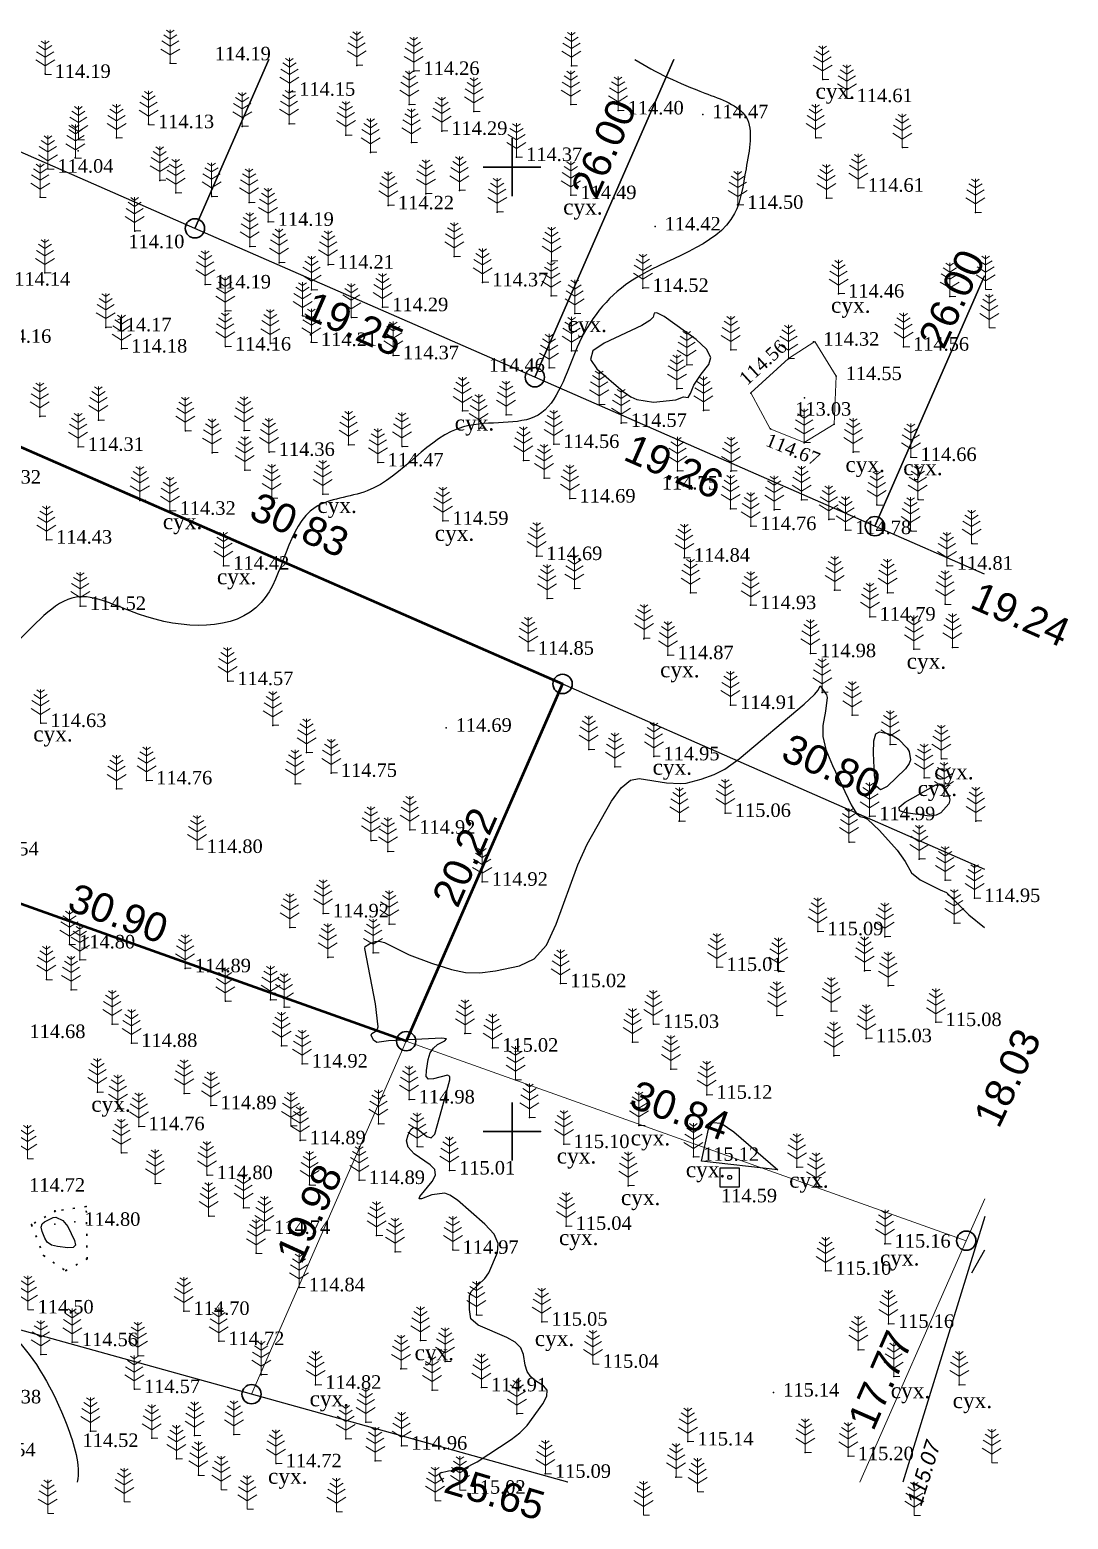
# Model space of a CAD drawing. Header units: millimetres. Extents: x 5405589 to 5405678.9, y 5524879.9 to 5524957.2.
# Drawn here: x 5405625 to 5405678.9, y 5524879.9 to 5524957.1 of the extents above; entities that cross this region are included whole.
import ezdxf
from ezdxf.enums import TextEntityAlignment as Align

# ---------------------------------------------------------------- set-up
doc = ezdxf.new("R2010")
doc.units = ezdxf.units.MM
doc.linetypes.add('0', pattern=[0])
doc.linetypes.add('HIDDEN', pattern=[0.5, 0, -0.5])
for name, color, linetype, lineweight in [('11900000', 1, 'Continuous', 30), ('Контур', 7, 'HIDDEN', 30), ('рельеф', 7, 'Continuous', 0), ('ТОЧКИ', 7, 'Continuous', 30)]:
    doc.layers.add(name, color=color, linetype=linetype, lineweight=lineweight)
for name, color, linetype in [('12000000', 7, 'Continuous'), ('SC007', 7, 'Continuous'), ('горизонтали', 42, 'Continuous'), ('Горизонтали--MIN', 32, 'Continuous'), ('Ділянки_Межі', 10, 'Continuous'), ('надписи', 7, 'Continuous'), ('Ограда каменная', 7, 'g5_472'), ('отметки', 7, 'Continuous'), ('промеры', 185, 'Continuous'), ('Растительность', 7, 'Continuous')]:
    doc.layers.add(name, color=color, linetype=linetype)
doc.styles.get("Standard").update_dxf_attribs({"font": 'arial.ttf'})
doc.styles.add('times', font='times.ttf')
doc.styles.add('WMF-Arial Cyr2', font='ariali.ttf')
doc.linetypes.add('g5_472', pattern='A,0,-4,[25,GUGK_2005.shx,S=0.4,R=0,X=0,Y=-0.2],0', length=4)
doc.linetypes.add('канава 0', pattern='A,0.9,0,["|",Standard,S=0.25,R=0,X=0,Y=0],0.1', length=1)

# ---------------------------------------------------------------- blocks, each defined once
blk = doc.blocks.new('A$C51FE15A3')
at = {"layer": 'Растительность', "color": 94, "lineweight": 0}
for points in [[(-0.201, 1.726), (0, 1.584), (0.201, 1.726)], [(0, 1.75), (0, 0), (0.319, 0)], [(-0.447, 1.172), (0, 0.895), (0.447, 1.172)], [(-0.343, 1.489), (0, 1.267), (0.343, 1.489)], [(-0.493, 0.753), (0, 0.444), (0.493, 0.753)]]:
    blk.add_lwpolyline(points, dxfattribs=at)
blk = doc.blocks.new('SYMBOL902')
at = {"layer": 'SC007'}
blk.add_lwpolyline([(-1.25, -1.25), (-1.25, 1.25), (1.25, 1.25), (1.25, -1.25)], close=True, dxfattribs=at)
blk.add_circle((0, 0), 0.25, dxfattribs=at)

msp = doc.modelspace()

# ---------------------------------------------------------------- linework, layer by layer
at = {"layer": '11900000', "color": 0, "linetype": '0', "lineweight": 15, "ltscale": 0.7}
for points in [[(5405650, 5524898.496), (5405650, 5524901.504)], [(5405650, 5524898.496), (5405650, 5524901.504)], [(5405650, 5524898.496), (5405650, 5524901.504)], [(5405650, 5524898.496), (5405650, 5524901.504)], [(5405650, 5524898.496), (5405650, 5524901.504)], [(5405650, 5524898.496), (5405650, 5524901.504)], [(5405650, 5524898.496), (5405650, 5524901.504)], [(5405650, 5524898.496), (5405650, 5524901.504)], [(5405650, 5524898.496), (5405650, 5524901.504)], [(5405650, 5524898.496), (5405650, 5524901.504)], [(5405650, 5524898.496), (5405650, 5524901.504)], [(5405650, 5524898.496), (5405650, 5524901.504)], [(5405650, 5524898.496), (5405650, 5524901.504)], [(5405650, 5524898.496), (5405650, 5524901.504)], [(5405650, 5524898.496), (5405650, 5524901.504)], [(5405650, 5524898.496), (5405650, 5524901.504)], [(5405650, 5524898.496), (5405650, 5524901.504)], [(5405650, 5524898.496), (5405650, 5524901.504)], [(5405650, 5524898.496), (5405650, 5524901.504)], [(5405650, 5524898.496), (5405650, 5524901.504)], [(5405650, 5524898.496), (5405650, 5524901.504)], [(5405650, 5524898.496), (5405650, 5524901.504)], [(5405650, 5524898.496), (5405650, 5524901.504)], [(5405650, 5524898.496), (5405650, 5524901.504)], [(5405650, 5524898.496), (5405650, 5524901.504)], [(5405650, 5524898.496), (5405650, 5524901.504)], [(5405650, 5524898.496), (5405650, 5524901.504)], [(5405650, 5524898.496), (5405650, 5524901.504)], [(5405650, 5524898.496), (5405650, 5524901.504)], [(5405650, 5524898.496), (5405650, 5524901.504)], [(5405650, 5524898.496), (5405650, 5524901.504)], [(5405650, 5524898.496), (5405650, 5524901.504)], [(5405650, 5524898.496), (5405650, 5524901.504)], [(5405650, 5524898.496), (5405650, 5524901.504)], [(5405650, 5524898.496), (5405650, 5524901.504)], [(5405650, 5524898.496), (5405650, 5524901.504)], [(5405650, 5524898.496), (5405650, 5524901.504)], [(5405650, 5524898.496), (5405650, 5524901.504)], [(5405650, 5524898.496), (5405650, 5524901.504)], [(5405650, 5524898.496), (5405650, 5524901.504)], [(5405650, 5524898.496), (5405650, 5524901.504)], [(5405650, 5524898.496), (5405650, 5524901.504)], [(5405650, 5524898.496), (5405650, 5524901.504)], [(5405650, 5524898.496), (5405650, 5524901.504)], [(5405648.496, 5524900), (5405651.504, 5524900)], [(5405648.496, 5524900), (5405651.504, 5524900)], [(5405648.496, 5524900), (5405651.504, 5524900)], [(5405648.496, 5524900), (5405651.504, 5524900)], [(5405648.496, 5524900), (5405651.504, 5524900)], [(5405648.496, 5524900), (5405651.504, 5524900)], [(5405648.496, 5524900), (5405651.504, 5524900)], [(5405648.496, 5524900), (5405651.504, 5524900)], [(5405648.496, 5524900), (5405651.504, 5524900)], [(5405648.496, 5524900), (5405651.504, 5524900)], [(5405648.496, 5524900), (5405651.504, 5524900)], [(5405648.496, 5524900), (5405651.504, 5524900)], [(5405648.496, 5524900), (5405651.504, 5524900)], [(5405648.496, 5524900), (5405651.504, 5524900)], [(5405648.496, 5524900), (5405651.504, 5524900)], [(5405648.496, 5524900), (5405651.504, 5524900)], [(5405648.496, 5524900), (5405651.504, 5524900)], [(5405648.496, 5524900), (5405651.504, 5524900)], [(5405648.496, 5524900), (5405651.504, 5524900)], [(5405648.496, 5524900), (5405651.504, 5524900)], [(5405648.496, 5524900), (5405651.504, 5524900)], [(5405648.496, 5524900), (5405651.504, 5524900)], [(5405648.496, 5524900), (5405651.504, 5524900)]]:
    msp.add_lwpolyline(points, dxfattribs=at)
at = {"layer": '11900000', "linetype": '0', "lineweight": 15, "ltscale": 0.7}
for points in [[(5405650, 5524898.496), (5405650, 5524901.504)], [(5405650, 5524898.496), (5405650, 5524901.504)], [(5405650, 5524898.496), (5405650, 5524901.504)], [(5405650, 5524898.496), (5405650, 5524901.504)], [(5405650, 5524898.496), (5405650, 5524901.504)], [(5405650, 5524898.496), (5405650, 5524901.504)], [(5405650, 5524898.496), (5405650, 5524901.504)], [(5405650, 5524898.496), (5405650, 5524901.504)], [(5405648.496, 5524900), (5405651.504, 5524900)], [(5405648.496, 5524900), (5405651.504, 5524900)]]:
    msp.add_lwpolyline(points, dxfattribs=at)
at = {"layer": '11900000', "color": 7}
for points in [[(5405650, 5524948.5, 0), (5405650, 5524951.5, 0)], [(5405650, 5524948.5, 0), (5405650, 5524951.5, 0)], [(5405648.5, 5524950, 0), (5405651.5, 5524950, 0)], [(5405648.5, 5524950, 0), (5405651.5, 5524950, 0)], [(5405650, 5524898.5, 0), (5405650, 5524901.5, 0)], [(5405650, 5524898.5, 0), (5405650, 5524901.5, 0)], [(5405648.5, 5524900, 0), (5405651.5, 5524900, 0)], [(5405648.5, 5524900, 0), (5405651.5, 5524900, 0)]]:
    msp.add_polyline3d(points, dxfattribs=at)
at = {"layer": 'горизонтали', "color": 32}
for points in [[(5405658.497, 5524937.932, 114.5), (5405658.887, 5524938.082, 114.5), (5405659.137, 5524938.052, 114.5), (5405659.257, 5524938.262, 114.5), (5405659.437, 5524938.702, 114.5), (5405659.817, 5524939.262, 114.5), (5405660.217, 5524939.762, 114.5), (5405660.317, 5524940.132, 114.5), (5405660.087, 5524940.562, 114.5), (5405659.547, 5524941.062, 114.5), (5405657.887, 5524942.262, 114.5), (5405657.517, 5524942.452, 114.5), (5405657.367, 5524942.422, 114.5), (5405657.327, 5524942.222, 114.5), (5405657.157, 5524942.042, 114.5), (5405656.727, 5524941.782, 114.5), (5405654.787, 5524940.872, 114.5), (5405654.197, 5524940.472, 114.5), (5405654.067, 5524940.032, 114.5), (5405654.397, 5524939.542, 114.5), (5405655.757, 5524938.362, 114.5), (5405656.167, 5524938.082, 114.5), (5405656.477, 5524937.952, 114.5), (5405657.347, 5524937.812, 114.5), (5405658.497, 5524937.932, 114.5)], [(5405670.667, 5524919.272, 115), (5405670.607, 5524919.072, 115), (5405670.407, 5524918.802, 115), (5405669.457, 5524917.892, 115), (5405669.107, 5524917.712, 115), (5405668.887, 5524917.902, 115), (5405668.797, 5524918.472, 115), (5405668.757, 5524919.622, 115), (5405668.777, 5524920.252, 115), (5405668.877, 5524920.612, 115), (5405669.067, 5524920.712, 115), (5405669.637, 5524920.602, 115), (5405670.047, 5524920.332, 115), (5405670.497, 5524919.872, 115), (5405670.607, 5524919.702, 115), (5405670.667, 5524919.272, 115)], [(5405671.987, 5524917.972, 115), (5405672.177, 5524918.022, 115), (5405672.297, 5524918.002, 115), (5405672.407, 5524917.912, 115), (5405672.657, 5524917.402, 115), (5405672.707, 5524917.192, 115), (5405672.667, 5524916.992, 115), (5405672.247, 5524916.522, 115), (5405672.007, 5524916.392, 115), (5405671.657, 5524916.342, 115), (5405670.437, 5524916.512, 115), (5405670.097, 5524916.632, 115), (5405670.077, 5524916.822, 115), (5405670.387, 5524917.072, 115), (5405671.987, 5524917.972, 115)], [(5405659.837, 5524898.452, 115), (5405660.187, 5524900.122, 115), (5405660.417, 5524900.472, 115), (5405660.857, 5524900.422, 115), (5405661.507, 5524899.972, 115), (5405663.787, 5524898.002, 115), (5405659.837, 5524898.452, 115)], [(5405625.617, 5524894.812, 114.5), (5405625.577, 5524895.032, 114.5), (5405625.617, 5524895.202, 114.5), (5405625.747, 5524895.322, 114.5), (5405626.187, 5524895.542, 114.5), (5405626.337, 5524895.552, 114.5), (5405626.687, 5524895.382, 114.5), (5405626.957, 5524895.072, 114.5), (5405627.297, 5524894.352, 114.5), (5405627.347, 5524894.112, 114.5), (5405627.237, 5524893.982, 114.5), (5405626.957, 5524893.972, 114.5), (5405626.427, 5524894.032, 114.5), (5405626.107, 5524894.112, 114.5), (5405625.887, 5524894.252, 114.5), (5405625.757, 5524894.462, 114.5), (5405625.617, 5524894.812, 114.5)]]:
    msp.add_polyline3d(points, close=True, dxfattribs=at)
msp.add_polyline3d([(5405646.439, 5524881.824, 115), (5405646.257, 5524882.152, 115), (5405646.277, 5524882.292, 115), (5405646.707, 5524882.402, 115), (5405647.477, 5524882.502, 115), (5405648.187, 5524882.862, 115), (5405649.947, 5524884.022, 115), (5405650.397, 5524884.372, 115), (5405650.787, 5524884.762, 115), (5405651.597, 5524885.872, 115), (5405651.807, 5524886.282, 115), (5405651.827, 5524886.592, 115), (5405651.637, 5524886.812, 115), (5405651.217, 5524887.072, 115), (5405650.967, 5524887.282, 115), (5405650.787, 5524887.552, 115), (5405650.687, 5524887.882, 115), (5405650.597, 5524888.442, 115), (5405650.457, 5524888.782, 115), (5405650.167, 5524889.072, 115), (5405649.727, 5524889.312, 115), (5405648.237, 5524889.952, 115), (5405647.867, 5524890.292, 115), (5405647.787, 5524890.762, 115), (5405647.787, 5524891.472, 115), (5405647.887, 5524891.702, 115), (5405648.597, 5524892.372, 115), (5405648.797, 5524892.672, 115), (5405649.237, 5524893.732, 115), (5405649.277, 5524894.192, 115), (5405649.067, 5524894.672, 115), (5405648.597, 5524895.192, 115), (5405647.177, 5524896.442, 115), (5405646.777, 5524896.702, 115), (5405646.517, 5524896.792, 115), (5405645.837, 5524896.712, 115), (5405645.307, 5524896.512, 115), (5405645.177, 5524896.502, 115), (5405645.217, 5524896.632, 115), (5405645.857, 5524897.412, 115), (5405646.037, 5524897.732, 115), (5405645.997, 5524898.022, 115), (5405645.757, 5524898.272, 115), (5405644.917, 5524898.842, 115), (5405644.617, 5524899.182, 115), (5405644.527, 5524899.512, 115), (5405644.617, 5524899.832, 115), (5405644.747, 5524900.102, 115), (5405644.867, 5524900.212, 115), (5405645.027, 5524900.192, 115), (5405645.577, 5524899.742, 115), (5405645.797, 5524899.662, 115), (5405645.987, 5524899.852, 115), (5405646.357, 5524901.152, 115), (5405646.767, 5524902.682, 115), (5405646.767, 5524902.852, 115), (5405646.647, 5524902.922, 115), (5405645.917, 5524902.732, 115), (5405645.667, 5524902.712, 115), (5405645.547, 5524902.852, 115), (5405645.557, 5524903.152, 115), (5405645.657, 5524903.732, 115), (5405645.757, 5524904.072, 115), (5405645.917, 5524904.322, 115), (5405646.137, 5524904.502, 115), (5405646.517, 5524904.692, 115), (5405646.597, 5524904.802, 115), (5405646.357, 5524904.842, 115), (5405643.597, 5524904.702, 115), (5405642.977, 5524904.612, 115), (5405642.807, 5524904.732, 115), (5405642.697, 5524904.992, 115), (5405642.727, 5524905.072, 115), (5405642.987, 5524905.232, 115), (5405643.057, 5524905.422, 115), (5405642.917, 5524906.622, 115), (5405642.367, 5524909.492, 115), (5405642.377, 5524909.582, 115), (5405642.607, 5524909.732, 115), (5405642.897, 5524909.842, 115), (5405643.107, 5524909.862, 115), (5405643.387, 5524909.802, 115), (5405644.667, 5524909.152, 115), (5405645.827, 5524908.722, 115), (5405646.867, 5524908.402, 115), (5405647.577, 5524908.242, 115), (5405648.337, 5524908.222, 115), (5405649.137, 5524908.332, 115), (5405650.387, 5524908.582, 115), (5405651.147, 5524908.942, 115), (5405651.787, 5524909.652, 115), (5405652.297, 5524910.742, 115), (5405653.417, 5524913.832, 115), (5405653.897, 5524914.892, 115), (5405655.157, 5524917.122, 115), (5405655.657, 5524917.822, 115), (5405656.137, 5524918.222, 115), (5405656.587, 5524918.302, 115), (5405658.007, 5524918.082, 115), (5405658.727, 5524918.042, 115), (5405659.027, 5524918.062, 115), (5405659.817, 5524918.272, 115), (5405660.487, 5524918.512, 115), (5405661.037, 5524918.792, 115), (5405661.787, 5524919.312, 115), (5405665.147, 5524922.162, 115), (5405665.687, 5524922.652, 115), (5405665.877, 5524922.882, 115), (5405665.987, 5524923.112, 115), (5405666.317, 5524922.642, 115), (5405666.347, 5524922.492, 115), (5405666.267, 5524921.792, 115), (5405666.127, 5524921.042, 115), (5405666.127, 5524920.482, 115), (5405666.287, 5524919.802, 115), (5405666.617, 5524918.982, 115), (5405667.597, 5524916.932, 115), (5405667.867, 5524916.482, 115), (5405668.057, 5524916.322, 115), (5405668.267, 5524916.282, 115), (5405668.447, 5524916.192, 115), (5405669.057, 5524915.612, 115), (5405669.977, 5524914.582, 115), (5405670.397, 5524913.992, 115), (5405670.727, 5524913.412, 115), (5405671.177, 5524913.052, 115), (5405672.207, 5524912.532, 115), (5405672.547, 5524912.382, 115), (5405673.697, 5524911.232, 115), (5405674.519, 5524910.569, 115)], dxfattribs=at)
for points, knots in [([(5405656.368, 5524955.577), (5405657.451, 5524954.901), (5405659.446, 5524953.986), (5405662.753, 5524952.886), (5405662.102, 5524949.951), (5405661.607, 5524946.052), (5405656.166, 5524944.905), (5405653.211, 5524941.03), (5405652.017, 5524936.245), (5405646.321, 5524937.362), (5405643.86, 5524932.976), (5405638.381, 5524932.732), (5405638.048, 5524925.787), (5405631.475, 5524926.077), (5405627.008, 5524928.61), (5405623.809, 5524924.256), (5405617.701, 5524922.243), (5405611.057, 5524919.668), (5405603.931, 5524918.417), (5405598.683, 5524920.948), (5405595.986, 5524925.393), (5405593.46, 5524927.534), (5405591.783, 5524928.235), (5405591.775, 5524928.238)], [859.371773, 859.371773, 859.371773, 859.371773, 863.209597, 865.692003, 868.370851, 870.767732, 877.245455, 881.607053, 885.661514, 889.520415, 895.583001, 898.406187, 904.085367, 910.48747, 913.839474, 917.961004, 923.821409, 933.371758, 939.353154, 944.920824, 949.533728, 954.71556, 954.738393, 954.738393, 954.738393, 954.738393]), ([(5405591.775, 5524915.837), (5405592.199, 5524915.698), (5405594.515, 5524915.111), (5405599.008, 5524914.932), (5405598.878, 5524908.421), (5405606.817, 5524906.776), (5405608.307, 5524897.151), (5405615.343, 5524898.956), (5405617.751, 5524893.311), (5405623.768, 5524890.887), (5405626.63, 5524885.86), (5405627.633, 5524882.678), (5405627.446, 5524881.824)], [973.925488, 973.925488, 973.925488, 973.925488, 975.210912, 980.580361, 985.005609, 990.407517, 1001.45042, 1004.85445, 1007.86787, 1017.487334, 1022.90954, 1025.783714, 1025.783714, 1025.783714, 1025.783714])]:
    msp.add_open_spline(points, degree=3, knots=knots, dxfattribs=at)
at = {"layer": 'Горизонтали--MIN'}
msp.add_lwpolyline([(5405673.85, 5524892.662), (5405674.52, 5524893.856)], dxfattribs=at)
at = {"layer": 'Ділянки_Межі', "lineweight": 25}
for points in [[(5405674.519, 5524928.888), (5405668.826, 5524931.381), (5405651.182, 5524939.105), (5405633.549, 5524946.825), (5405613.559, 5524955.577)], [(5405651.182, 5524939.105), (5405658.394, 5524955.577)], [(5405591.775, 5524941.067), (5405596.073, 5524947.95), (5405624.379, 5524935.557), (5405652.622, 5524923.203), (5405674.519, 5524913.607)], [(5405674.519, 5524944.362), (5405668.826, 5524931.381), (5405651.182, 5524939.105)], [(5405668.826, 5524931.381), (5405674.519, 5524944.362)], [(5405674.519, 5524928.888), (5405668.826, 5524931.381)], [(5405652.888, 5524881.824), (5405636.486, 5524886.378), (5405606.49, 5524894.695), (5405591.776, 5524898.947)]]:
    msp.add_lwpolyline(points, dxfattribs=at)
at = {"layer": 'Ділянки_Межі'}
for points in [[(5405637.38, 5524955.577), (5405633.549, 5524946.825), (5405613.559, 5524955.577)], [(5405658.394, 5524955.577), (5405651.182, 5524939.105), (5405633.549, 5524946.825)], [(5405633.549, 5524946.825), (5405637.38, 5524955.577)]]:
    msp.add_lwpolyline(points, dxfattribs=at)
at = {"layer": 'Ділянки_Межі', "lineweight": 50}
msp.add_lwpolyline([(5405615.397, 5524915.042), (5405624.379, 5524935.557), (5405652.622, 5524923.203), (5405644.506, 5524904.681)], close=True, dxfattribs=at)
at = {"layer": 'Ділянки_Межі', "lineweight": 0}
for points in [[(5405644.506, 5524904.681), (5405652.622, 5524923.203), (5405674.519, 5524913.607)], [(5405636.486, 5524886.378), (5405644.506, 5524904.681), (5405673.564, 5524894.337), (5405668.051, 5524881.824)], [(5405674.52, 5524896.506), (5405673.564, 5524894.337), (5405644.506, 5524904.681)], [(5405668.051, 5524881.824), (5405673.564, 5524894.337), (5405674.52, 5524896.506)], [(5405652.888, 5524881.824), (5405636.486, 5524886.378)]]:
    msp.add_lwpolyline(points, dxfattribs=at)
msp.add_lwpolyline([(5405606.49, 5524894.695), (5405615.397, 5524915.042), (5405644.506, 5524904.681), (5405636.486, 5524886.378)], close=True, dxfattribs=at)
at = {"layer": 'Контур', "color": 7, "linetype": 'HIDDEN', "elevation": 114.67}
msp.add_lwpolyline([(5405626.84, 5524892.78), (5405626.84, 5524892.78), (5405627.96, 5524893.39), (5405627.91, 5524896.11), (5405626.34, 5524895.881), (5405625.07, 5524895.17), (5405625.69, 5524893.57), (5405626.84, 5524892.78)], dxfattribs=at)
at = {"layer": 'Ограда каменная', "flags": 128}
msp.add_lwpolyline([(5405674.52, 5524895.583), (5405670.281, 5524881.824)], dxfattribs=at)
at = {"layer": 'отметки', "color": 7}
for p in [(5405625.772, 5524954.828, 114.193), (5405632.266, 5524955.385, 114.159), (5405641.942, 5524955.271, 114.281), (5405644.906, 5524954.98, 114.261), (5405653.078, 5524955.258, 114.399), (5405666.12, 5524954.544, 114.549), (5405638.458, 5524953.901, 114.154), (5405644.669, 5524953.238, 114.317), (5405653.042, 5524953.248, 114.392), (5405667.378, 5524953.568, 114.612), (5405648.022, 5524952.883, 114.348), (5405655.5, 5524952.93, 114.402), (5405659.891, 5524952.736, 114.47), (5405631.135, 5524952.218, 114.13), (5405636.006, 5524952.109, 114.174), (5405638.435, 5524952.243, 114.191), (5405646.351, 5524951.872, 114.292), (5405627.491, 5524951.431, 114.126), (5405629.475, 5524951.524, 114.169), (5405641.382, 5524951.654, 114.264), (5405644.786, 5524951.27, 114.249), (5405665.762, 5524951.52, 114.826), (5405670.251, 5524951.014, 114.55), (5405627.343, 5524950.474, 114.111), (5405627.498, 5524950.847, 113.887), (5405642.658, 5524950.761, 114.256), (5405650.232, 5524950.516, 114.375), (5405625.913, 5524949.911, 114.039), (5405631.727, 5524949.311, 114.224), (5405632.554, 5524948.666, 114.215), (5405645.531, 5524948.617, 114.275), (5405647.271, 5524948.788, 114.262), (5405667.956, 5524948.924, 114.608), (5405625.512, 5524948.443, 114.077), (5405634.418, 5524948.475, 114.173), (5405636.366, 5524948.164, 114.166), (5405643.582, 5524948.009, 114.224), (5405653.049, 5524948.54, 114.492), (5405661.705, 5524948.036, 114.499), (5405666.312, 5524948.384, 114.59), (5405637.345, 5524947.156, 114.187), (5405649.228, 5524947.67, 114.392), (5405674.04, 5524947.649, 114.576), (5405630.431, 5524946.679, 114.105), (5405657.417, 5524946.914, 114.422), (5405636.393, 5524945.879, 114.141), (5405637.918, 5524945.042, 114.26), (5405640.463, 5524944.937, 114.21), (5405646.998, 5524945.358, 114.335), (5405652.049, 5524945.131, 114.448), (5405625.768, 5524944.524, 114.147), (5405648.471, 5524944.019, 114.365), (5405634.086, 5524943.91, 114.193), (5405639.6, 5524943.631, 114.273), (5405652.03, 5524943.325, 114.407), (5405656.794, 5524943.73, 114.523), (5405666.936, 5524943.436, 114.46), (5405672.719, 5524943.297, 114.59), (5405635.122, 5524942.536, 114.168), (5405643.285, 5524942.73, 114.287), (5405628.929, 5524941.688, 114.17), (5405639.123, 5524942.298, 114.123), (5405641.667, 5524942.198, 114.319), (5405653.253, 5524942.405, 114.397), (5405639.539, 5524941.308, 114.042), (5405639.586, 5524940.923, 114.212), (5405665.646, 5524940.942, 114.317), (5405629.742, 5524940.585, 114.18), (5405635.129, 5524940.691, 114.16), (5405637.464, 5524940.857, 114.108), (5405643.841, 5524940.236, 114.371), (5405653.089, 5524940.477, 114.505), (5405661.347, 5524940.518, 114.528), (5405670.304, 5524940.683, 114.56), (5405651.924, 5524939.59, 114.459), (5405659.061, 5524939.746, 114.441), (5405664.336, 5524940.063, 114.414), (5405666.811, 5524939.159, 114.545), (5405658.554, 5524938.51, 114.434), (5405662.393, 5524938.284, 114.558), (5405665.171, 5524938.046, 113.032), (5405625.509, 5524937.073, 114.235), (5405647.437, 5524937.355, 114.458), (5405649.696, 5524937.149, 114.479), (5405654.518, 5524937.693, 114.534), (5405659.935, 5524937.387, 114.582), (5405628.542, 5524936.873, 114.259), (5405633.054, 5524936.323, 114.338), (5405636.102, 5524936.343, 114.277), (5405648.269, 5524936.467, 114.532), (5405655.661, 5524936.732, 114.569), (5405663.402, 5524936.429, 114.67), (5405666.713, 5524936.674, 114.534), (5405627.492, 5524935.489, 114.31), (5405641.521, 5524935.593, 114.294), (5405644.295, 5524935.51, 114.387), (5405652.16, 5524935.637, 114.556), (5405665.162, 5524935.711, 114.575), (5405634.448, 5524935.194, 114.253), (5405637.397, 5524935.227, 114.358), (5405650.591, 5524934.789, 114.639), (5405667.703, 5524935.221, 114.681), (5405670.696, 5524934.962, 114.657), (5405636.135, 5524934.282, 114.369), (5405643.043, 5524934.68, 114.466), (5405658.58, 5524934.253, 114.751), (5405661.357, 5524934.242, 114.618), (5405651.662, 5524933.871, 114.532), (5405630.692, 5524932.722, 114.385), (5405637.537, 5524932.832, 114.441), (5405640.184, 5524933.048, 114.493), (5405653, 5524932.81, 114.692), (5405665.016, 5524932.747, 114.654), (5405668.93, 5524932.485, 114.738), (5405671.062, 5524932.762, 114.708), (5405632.257, 5524932.175, 114.317), (5405646.409, 5524931.654, 114.585), (5405661.336, 5524932.275, 114.768), (5405663.601, 5524932.236, 114.74), (5405666.431, 5524931.733, 114.769), (5405662.384, 5524931.382, 114.756), (5405667.296, 5524931.171, 114.781), (5405670.688, 5524931.138, 114.786), (5405625.845, 5524930.679, 114.432), (5405673.849, 5524930.479, 114.761), (5405635.037, 5524929.327, 114.42), (5405651.277, 5524929.827, 114.688), (5405658.937, 5524929.741, 114.844), (5405672.573, 5524929.326, 114.813), (5405653.238, 5524928.143, 114.715), (5405659.259, 5524927.933, 114.931), (5405666.735, 5524928.07, 114.949), (5405669.481, 5524927.923, 114.802), (5405627.603, 5524927.238, 114.518), (5405651.821, 5524927.641, 114.742), (5405662.375, 5524927.282, 114.931), (5405672.47, 5524927.332, 114.838), (5405668.569, 5524926.686, 114.789), (5405656.842, 5524925.547, 114.872), (5405656.849, 5524925.574, 114.866), (5405650.84, 5524924.919, 114.852), (5405658.088, 5524924.687, 114.869), (5405665.477, 5524924.79, 114.981), (5405670.849, 5524924.998, 114.866), (5405672.852, 5524925.094, 114.907), (5405635.247, 5524923.342, 114.572), (5405666.089, 5524922.767, 115.005), (5405661.331, 5524922.105, 114.914), (5405667.654, 5524921.578, 114.981), (5405625.547, 5524921.168, 114.635), (5405637.589, 5524921.055, 114.732), (5405646.577, 5524920.923, 114.686), (5405669.624, 5524920.069, 115.016), (5405639.345, 5524919.649, 114.745), (5405653.978, 5524919.801, 114.929), (5405657.356, 5524919.443, 114.947), (5405672.273, 5524919.317, 114.973), (5405640.621, 5524918.585, 114.753), (5405655.337, 5524918.907, 114.984), (5405629.482, 5524917.759, 114.69), (5405631.039, 5524918.194, 114.757), (5405638.747, 5524918.029, 114.804), (5405671.376, 5524918.342, 114.989), (5405672.406, 5524917.384, 115.015), (5405661.058, 5524916.506, 115.057), (5405668.552, 5524916.337, 114.994), (5405644.69, 5524915.636, 114.922), (5405658.678, 5524916.083, 115.077), (5405674.056, 5524916.094, 114.955), (5405633.659, 5524914.638, 114.8), (5405642.685, 5524915.088, 114.942), (5405667.483, 5524914.998, 115.083), (5405643.556, 5524914.52, 114.947), (5405671.128, 5524914.125, 114.972), (5405648.45, 5524912.94, 114.921), (5405672.47, 5524913.032, 114.982), (5405673.998, 5524912.096, 114.953), (5405640.205, 5524911.302, 114.92), (5405672.938, 5524910.796, 115.044), (5405638.47, 5524910.582, 114.869), (5405643.63, 5524910.743, 114.979), (5405665.857, 5524910.373, 115.093), (5405669.339, 5524910.099, 115.104), (5405627.038, 5524909.69, 114.804), (5405642.793, 5524909.26, 115.018), (5405627.581, 5524908.894, 114.746), (5405633.046, 5524908.454, 114.888), (5405640.437, 5524909.027, 114.902), (5405660.626, 5524908.52, 115.01), (5405625.84, 5524907.872, 114.817), (5405652.522, 5524907.677, 115.022), (5405663.823, 5524908.286, 115.089), (5405668.287, 5524908.335, 115.132), (5405627.121, 5524907.342, 114.811), (5405669.513, 5524907.559, 115.093), (5405635.127, 5524906.749, 114.904), (5405637.476, 5524906.824, 114.901), (5405638.173, 5524906.443, 114.928), (5405666.555, 5524906.234, 115.047), (5405629.259, 5524905.567, 114.828), (5405657.335, 5524905.565, 115.031), (5405663.738, 5524906.017, 115.076), (5405671.992, 5524905.664, 115.079), (5405630.266, 5524904.582, 114.879), (5405647.559, 5524905.084, 115.049), (5405656.247, 5524904.63, 115.067), (5405668.376, 5524904.827, 115.033), (5405638.044, 5524904.437, 114.921), (5405648.993, 5524904.337, 115.017), (5405666.693, 5524903.924, 115.041), (5405639.112, 5524903.514, 114.918), (5405658.24, 5524903.23, 115.047), (5405650.181, 5524902.684, 115.034), (5405628.494, 5524902.043, 114.76), (5405632.991, 5524901.967, 114.901), (5405644.661, 5524901.651, 114.982), (5405660.099, 5524901.896, 115.118), (5405629.55, 5524901.179, 114.735), (5405634.377, 5524901.352, 114.886), (5405650.904, 5524900.727, 115.113), (5405630.644, 5524900.264, 114.755), (5405638.533, 5524900.288, 114.869), (5405643.073, 5524900.401, 114.963), (5405656.586, 5524900.31, 115.133), (5405639.002, 5524899.537, 114.892), (5405645.081, 5524899.213, 115.016), (5405652.687, 5524899.337, 115.1), (5405629.732, 5524898.886, 114.799), (5405659.411, 5524898.678, 115.12), (5405634.177, 5524897.727, 114.798), (5405646.755, 5524897.968, 115.012), (5405664.778, 5524898.141, 115.163), (5405631.487, 5524897.305, 114.758), (5405639.5, 5524897.225, 114.955), (5405642.075, 5524897.475, 114.894), (5405656.027, 5524897.189, 115.11), (5405665.768, 5524897.152, 115.059), (5405627.911, 5524896.106, 114.845), (5405626.279, 5524895.891, 114.76), (5405627.311, 5524895.307, 114.801), (5405634.265, 5524895.611, 114.761), (5405636.07, 5524896.037, 114.823), (5405625.073, 5524895.168, 114.722), (5405626.282, 5524895.188, 114.069), (5405637.157, 5524894.889, 114.735), (5405642.976, 5524894.607, 114.987), (5405652.8, 5524895.096, 115.038), (5405643.932, 5524893.759, 114.97), (5405646.936, 5524893.855, 114.97), (5405669.347, 5524894.178, 115.16), (5405625.698, 5524893.573, 114.707), (5405627.965, 5524893.395, 114.668), (5405636.723, 5524893.684, 114.796), (5405626.846, 5524892.785, 114.672), (5405666.27, 5524892.768, 115.1), (5405638.956, 5524891.911, 114.838), (5405632.978, 5524890.69, 114.697), (5405648.149, 5524890.485, 115.015), (5405651.543, 5524890.13, 115.047), (5405669.526, 5524890.018, 115.164), (5405634.78, 5524889.124, 114.718), (5405645.255, 5524889.167, 114.882), (5405625.557, 5524888.438, 114.549), (5405627.185, 5524889.068, 114.559), (5405630.6, 5524888.373, 114.658), (5405667.961, 5524888.684, 115.193), (5405644.237, 5524887.695, 114.971), (5405646.53, 5524888.068, 114.877), (5405654.203, 5524887.946, 115.039), (5405636.992, 5524887.387, 114.755), (5405639.812, 5524886.859, 114.822), (5405669.8, 5524887.294, 115.139), (5405673.197, 5524886.86, 115.135), (5405630.407, 5524886.633, 114.574), (5405645.855, 5524886.591, 114.906), (5405648.409, 5524886.725, 114.906), (5405663.569, 5524886.457, 115.143), (5405650.249, 5524885.367, 114.967), (5405642.409, 5524884.931, 114.856), (5405628.135, 5524884.461, 114.517), (5405631.318, 5524884.09, 114.592), (5405633.532, 5524884.233, 114.567), (5405635.572, 5524884.294, 114.668), (5405641.375, 5524884.064, 114.849), (5405659.119, 5524883.919, 115.137), (5405632.598, 5524883.024, 114.634), (5405644.269, 5524883.7, 114.963), (5405665.206, 5524883.349, 115.235), (5405667.436, 5524883.156, 115.196), (5405633.736, 5524882.175, 114.643), (5405637.757, 5524882.784, 114.724), (5405642.898, 5524882.918, 114.907), (5405651.726, 5524882.243, 115.087), (5405658.505, 5524882.074, 115.18)]:
    msp.add_point(p, dxfattribs=at)
at = {"layer": 'рельеф', "color": 7, "linetype": 'канава 0', "ltscale": 0.4, "elevation": 114.41}
msp.add_lwpolyline([(5405664.34, 5524940.07), (5405662.39, 5524938.29), (5405663.4, 5524936.43), (5405665.16, 5524935.72), (5405666.71, 5524936.68), (5405666.81, 5524939.16), (5405665.714, 5524940.95), (5405664.34, 5524940.07)], dxfattribs=at)
at = {"layer": 'ТОЧКИ'}
for centre in [(5405633.549, 5524946.825), (5405651.182, 5524939.105), (5405668.826, 5524931.381, 107.24), (5405652.622, 5524923.203), (5405644.506, 5524904.681, 107.24), (5405673.564, 5524894.337, 107.24), (5405636.486, 5524886.378)]:
    msp.add_circle(centre, 0.5, dxfattribs=at)

# ---------------------------------------------------------------- block references
at = {"layer": 'отметки', "color": 7, "xscale": 0.400000000372529, "yscale": 0.400000000372529, "zscale": 0.400000000372529}
msp.add_blockref('SYMBOL902', (5405661.29, 5524897.62, 115.35), dxfattribs=at)
at = {"layer": 'Растительность', "color": 7}
for p in [(5405632.27, 5524955.37, 114.16), (5405625.78, 5524954.81, 114.19), (5405641.94, 5524955.28, 114.28), (5405644.9, 5524954.99, 114.26), (5405653.08, 5524955.25, 114.4), (5405638.45, 5524953.91, 114.15), (5405666.11, 5524954.54, 114.55), (5405644.67, 5524953.24, 114.32), (5405653.05, 5524953.24, 114.39), (5405667.37, 5524953.56, 114.61), (5405638.43, 5524952.25, 114.19), (5405648.02, 5524952.89, 114.35), (5405655.5, 5524952.94, 114.4), (5405629.48, 5524951.51, 114.17), (5405631.14, 5524952.2, 114.13), (5405636, 5524952.12, 114.17), (5405641.38, 5524951.66, 114.26), (5405646.35, 5524951.88, 114.29), (5405665.75, 5524951.51, 114.83), (5405627.5, 5524951.41, 114.13), (5405642.66, 5524950.77, 114.26), (5405644.78, 5524951.28, 114.25), (5405670.24, 5524951.01, 114.55), (5405627.35, 5524950.46, 114.11), (5405650.23, 5524950.52, 114.37), (5405625.92, 5524949.89, 114.04), (5405631.72, 5524949.32, 114.22), (5405625.52, 5524948.42, 114.08), (5405632.55, 5524948.67, 114.21), (5405634.41, 5524948.48, 114.17), (5405645.53, 5524948.63, 114.28), (5405647.27, 5524948.8, 114.26), (5405653.05, 5524948.54, 114.49), (5405666.31, 5524948.39, 114.59), (5405667.96, 5524948.93, 114.61), (5405636.36, 5524948.17, 114.17), (5405643.58, 5524948.02, 114.22), (5405649.23, 5524947.68, 114.39), (5405661.71, 5524948.04, 114.5), (5405674.04, 5524947.65, 114.58), (5405637.34, 5524947.16, 114.19), (5405630.42, 5524946.69, 114.1), (5405636.39, 5524945.89, 114.14), (5405647, 5524945.37, 114.33), (5405637.91, 5524945.05, 114.26), (5405640.46, 5524944.95, 114.21), (5405652.05, 5524945.14, 114.45), (5405625.77, 5524944.51, 114.15), (5405634.08, 5524943.92, 114.19), (5405648.47, 5524944.03, 114.37), (5405639.6, 5524943.64, 114.27), (5405652.03, 5524943.33, 114.41), (5405656.79, 5524943.74, 114.52), (5405666.94, 5524943.44, 114.46), (5405672.71, 5524943.29, 114.59), (5405674.57, 5524943.66, 114.61), (5405635.12, 5524942.55, 114.17), (5405639.13, 5524942.28, 114.12), (5405641.66, 5524942.21, 114.32), (5405643.28, 5524942.74, 114.29), (5405653.25, 5524942.41, 114.4), (5405628.92, 5524941.7, 114.17), (5405674.76, 5524941.66, 114.68), (5405635.12, 5524940.7, 114.16), (5405637.46, 5524940.87, 114.11), (5405639.59, 5524940.91, 114.21), (5405670.31, 5524940.69, 114.56), (5405629.74, 5524940.59, 114.18), (5405643.84, 5524940.24, 114.37), (5405653.09, 5524940.48, 114.5), (5405661.35, 5524940.52, 114.53), (5405664.34, 5524940.07, 114.41), (5405651.92, 5524939.6, 114.46), (5405659.06, 5524939.75, 114.44), (5405658.55, 5524938.52, 114.43), (5405654.52, 5524937.7, 114.53), (5405625.5, 5524937.08, 114.23), (5405628.54, 5524936.88, 114.26), (5405647.43, 5524937.36, 114.46), (5405649.69, 5524937.16, 114.48), (5405659.93, 5524937.39, 114.58), (5405633.05, 5524936.33, 114.34), (5405636.1, 5524936.35, 114.28), (5405648.27, 5524936.47, 114.53), (5405655.66, 5524936.74, 114.57), (5405627.49, 5524935.5, 114.31), (5405641.52, 5524935.6, 114.29), (5405644.29, 5524935.52, 114.39), (5405652.16, 5524935.64, 114.56), (5405665.16, 5524935.72, 114.41), (5405634.44, 5524935.2, 114.25), (5405637.39, 5524935.23, 114.36), (5405643.04, 5524934.69, 114.47), (5405650.59, 5524934.79, 114.64), (5405667.7, 5524935.23, 114.68), (5405670.69, 5524934.95, 114.66), (5405636.13, 5524934.29, 114.37), (5405651.66, 5524933.88, 114.53), (5405658.58, 5524934.26, 114.75), (5405661.36, 5524934.25, 114.62), (5405640.18, 5524933.05, 114.49), (5405630.69, 5524932.73, 114.38), (5405632.25, 5524932.18, 114.32), (5405637.53, 5524932.84, 114.44), (5405653, 5524932.81, 114.69), (5405661.34, 5524932.28, 114.77), (5405663.6, 5524932.24, 114.74), (5405665.02, 5524932.75, 114.65), (5405668.92, 5524932.48, 114.74), (5405671.05, 5524932.75, 114.71), (5405646.41, 5524931.66, 114.59), (5405666.43, 5524931.74, 114.77), (5405625.84, 5524930.68, 114.43), (5405662.38, 5524931.38, 114.76), (5405667.3, 5524931.17, 114.78), (5405670.68, 5524931.13, 114.79), (5405673.84, 5524930.47, 114.76), (5405635.03, 5524929.33, 114.42), (5405651.28, 5524929.83, 114.69), (5405658.94, 5524929.74, 114.84), (5405672.56, 5524929.32, 114.81), (5405651.82, 5524927.64, 114.74), (5405653.24, 5524928.15, 114.72), (5405659.26, 5524927.93, 114.93), (5405666.74, 5524928.07, 114.95), (5405669.48, 5524927.93, 114.8), (5405627.6, 5524927.24, 114.52), (5405662.38, 5524927.28, 114.93), (5405672.47, 5524927.33, 114.84), (5405668.57, 5524926.69, 114.79), (5405656.85, 5524925.58, 114.87), (5405650.84, 5524924.92, 114.85), (5405658.09, 5524924.69, 114.87), (5405665.48, 5524924.79, 114.98), (5405670.85, 5524925, 114.87), (5405672.85, 5524925.1, 114.91), (5405635.24, 5524923.35, 114.57), (5405666.09, 5524922.77, 115), (5405661.33, 5524922.11, 114.91), (5405667.65, 5524921.58, 114.98), (5405625.54, 5524921.17, 114.63), (5405637.59, 5524921.06, 114.73), (5405669.62, 5524920.07, 115.02), (5405639.34, 5524919.65, 114.75), (5405653.98, 5524919.8, 114.93), (5405657.36, 5524919.45, 114.95), (5405672.27, 5524919.32, 114.97), (5405640.62, 5524918.59, 114.75), (5405655.34, 5524918.91, 114.98), (5405671.38, 5524918.34, 114.99), (5405629.48, 5524917.76, 114.69), (5405631.04, 5524918.2, 114.76), (5405638.74, 5524918.03, 114.8), (5405672.41, 5524917.39, 115.01), (5405658.68, 5524916.08, 115.08), (5405661.06, 5524916.51, 115.06), (5405668.55, 5524916.34, 114.99), (5405674.06, 5524916.1, 114.96), (5405644.69, 5524915.64, 114.92), (5405633.66, 5524914.64, 114.8), (5405642.68, 5524915.09, 114.94), (5405643.56, 5524914.52, 114.95), (5405667.48, 5524915, 115.08), (5405671.13, 5524914.13, 114.97), (5405648.45, 5524912.94, 114.92), (5405672.47, 5524913.03, 114.98), (5405674, 5524912.1, 114.95), (5405638.47, 5524910.58, 114.87), (5405640.2, 5524911.3, 114.92), (5405643.63, 5524910.74, 114.98), (5405672.94, 5524910.8, 115.04), (5405665.86, 5524910.37, 115.09), (5405669.34, 5524910.1, 115.1), (5405627.04, 5524909.69, 114.8), (5405640.44, 5524909.03, 114.9), (5405642.79, 5524909.26, 115.02), (5405627.58, 5524908.9, 114.75), (5405633.04, 5524908.46, 114.89), (5405660.63, 5524908.52, 115.01), (5405663.82, 5524908.29, 115.09), (5405668.29, 5524908.34, 115.13), (5405625.84, 5524907.87, 114.82), (5405652.52, 5524907.68, 115.02), (5405669.51, 5524907.56, 115.09), (5405627.12, 5524907.34, 114.81), (5405635.12, 5524906.75, 114.9), (5405637.47, 5524906.83, 114.9), (5405638.17, 5524906.44, 114.93), (5405663.74, 5524906.02, 115.08), (5405666.56, 5524906.24, 115.05), (5405629.26, 5524905.57, 114.83), (5405657.33, 5524905.57, 115.03), (5405671.99, 5524905.66, 115.08), (5405630.26, 5524904.58, 114.88), (5405638.04, 5524904.44, 114.92), (5405647.56, 5524905.08, 115.05), (5405656.25, 5524904.63, 115.07), (5405668.38, 5524904.83, 115.03), (5405648.99, 5524904.34, 115.02), (5405666.69, 5524903.93, 115.04), (5405639.11, 5524903.51, 114.92), (5405658.24, 5524903.23, 115.05), (5405650.18, 5524902.68, 115.03), (5405628.49, 5524902.04, 114.76), (5405632.99, 5524901.97, 114.9), (5405634.38, 5524901.35, 114.89), (5405644.66, 5524901.65, 114.98), (5405660.1, 5524901.9, 115.12), (5405629.55, 5524901.18, 114.74), (5405650.9, 5524900.73, 115.11), (5405630.64, 5524900.26, 114.75), (5405638.53, 5524900.29, 114.87), (5405643.07, 5524900.4, 114.96), (5405656.58, 5524900.31, 115.13), (5405639, 5524899.54, 114.89), (5405645.08, 5524899.21, 115.02), (5405652.69, 5524899.34, 115.1), (5405624.86, 5524898.58, 114.67), (5405629.73, 5524898.89, 114.8), (5405659.41, 5524898.68, 115.12), (5405634.17, 5524897.73, 114.8), (5405642.07, 5524897.48, 114.89), (5405646.75, 5524897.97, 115.01), (5405664.78, 5524898.14, 115.16), (5405631.48, 5524897.31, 114.76), (5405639.5, 5524897.22, 114.96), (5405656.03, 5524897.19, 115.11), (5405665.77, 5524897.15, 115.06), (5405636.07, 5524896.04, 114.82), (5405634.26, 5524895.61, 114.76), (5405637.15, 5524894.89, 114.74), (5405642.97, 5524894.61, 114.99), (5405652.8, 5524895.09, 115.04), (5405636.72, 5524893.68, 114.8), (5405643.93, 5524893.76, 114.97), (5405646.93, 5524893.85, 114.97), (5405669.35, 5524894.18, 115.16), (5405666.27, 5524892.77, 115.1), (5405638.95, 5524891.91, 114.84), (5405624.88, 5524890.76, 114.5), (5405632.97, 5524890.69, 114.7), (5405648.15, 5524890.48, 115.02), (5405651.54, 5524890.13, 115.05), (5405669.53, 5524890.02, 115.16), (5405627.18, 5524889.07, 114.56), (5405634.78, 5524889.12, 114.72), (5405645.25, 5524889.17, 114.88), (5405625.55, 5524888.44, 114.55), (5405630.59, 5524888.37, 114.66), (5405667.96, 5524888.68, 115.19), (5405636.99, 5524887.39, 114.76), (5405644.24, 5524887.69, 114.97), (5405646.53, 5524888.07, 114.88), (5405654.2, 5524887.94, 115.04), (5405630.4, 5524886.63, 114.57), (5405639.81, 5524886.86, 114.82), (5405648.41, 5524886.72, 114.91), (5405669.8, 5524887.29, 115.14), (5405673.2, 5524886.86, 115.14), (5405645.85, 5524886.59, 114.91), (5405650.25, 5524885.37, 114.97), (5405628.13, 5524884.46, 114.52), (5405635.57, 5524884.29, 114.67), (5405642.41, 5524884.93, 114.86), (5405631.31, 5524884.09, 114.59), (5405633.53, 5524884.23, 114.57), (5405641.37, 5524884.06, 114.85), (5405644.27, 5524883.7, 114.96), (5405659.12, 5524883.92, 115.14), (5405632.59, 5524883.02, 114.63), (5405637.75, 5524882.78, 114.72), (5405642.9, 5524882.92, 114.91), (5405665.21, 5524883.35, 115.24), (5405667.44, 5524883.16, 115.2), (5405674.89, 5524882.82, 115.13), (5405633.73, 5524882.17, 114.64), (5405651.73, 5524882.24, 115.09), (5405658.51, 5524882.07, 115.18), (5405634.91, 5524881.42, 114.65), (5405647.3, 5524881.41, 115.02), (5405659.63, 5524881.31, 115.2), (5405629.88, 5524880.79, 114.54), (5405646.01, 5524880.85, 114.96), (5405625.91, 5524880.19, 114.48), (5405636.26, 5524880.41, 114.71), (5405640.89, 5524880.28, 114.83), (5405656.82, 5524880.11, 115.08), (5405670.87, 5524880.08, 115.17)]:
    msp.add_blockref('A$C51FE15A3', p, dxfattribs=at)

# ---------------------------------------------------------------- texts
at = {"layer": '12000000', "color": 7, "style": 'WMF-Arial Cyr2'}
msp.add_text('115.07', height=0.8, rotation=72.87732, dxfattribs=at).set_placement((5405671.237, 5524880.546, 115.07))
at = {"layer": 'надписи', "color": 7, "style": 'times'}
for p in [(5405665.745, 5524954.344, 111.861), (5405652.653, 5524948.34, 111.861), (5405666.55, 5524943.246, 111.861), (5405652.878, 5524942.246, 111.861), (5405647.026, 5524937.142, 111.861), (5405667.297, 5524934.99, 111.861), (5405670.295, 5524934.826, 111.861), (5405639.899, 5524932.868, 111.861), (5405631.882, 5524932.027, 111.861), (5405645.992, 5524931.423, 111.861), (5405634.689, 5524929.17, 111.861), (5405657.683, 5524924.348, 111.861), (5405670.474, 5524924.788, 111.861), (5405625.161, 5524921.02, 111.861), (5405657.292, 5524919.295, 111.861), (5405671.902, 5524919.056, 111.861), (5405671.042, 5524918.194, 111.861), (5405628.171, 5524901.822, 111.861), (5405656.155, 5524900.075, 111.861), (5405652.322, 5524899.137, 111.861), (5405659.015, 5524898.426, 111.861), (5405664.379, 5524897.884, 111.861), (5405655.648, 5524896.98, 111.861), (5405652.435, 5524894.906, 111.861), (5405669.088, 5524893.849, 111.861), (5405651.181, 5524889.674, 111.861), (5405644.942, 5524888.936, 111.861), (5405639.498, 5524886.549, 111.861), (5405669.647, 5524886.968, 111.861), (5405672.86, 5524886.455, 111.861), (5405637.34, 5524882.532, 111.861)]:
    msp.add_text('сух.', height=0.8, dxfattribs=at).set_placement(p, align=Align.TOP_LEFT)
at = {"layer": 'отметки', "color": 7, "style": 'times'}
for s, p in [('114.19', (5405634.577, 5524956.238, 114.187)), ('114.19', (5405626.272, 5524955.328, 114.193)), ('114.26', (5405645.406, 5524955.48, 114.261)), ('114.15', (5405638.958, 5524954.401, 114.154)), ('114.61', (5405667.878, 5524954.068, 114.612)), ('114.40', (5405656, 5524953.43, 114.402)), ('114.47', (5405660.391, 5524953.236, 114.47)), ('114.13', (5405631.635, 5524952.718, 114.13)), ('114.29', (5405646.851, 5524952.372, 114.292)), ('114.37', (5405650.732, 5524951.016, 114.375)), ('114.04', (5405626.413, 5524950.411, 114.039)), ('114.61', (5405668.456, 5524949.424, 114.608)), ('114.49', (5405653.549, 5524949.04, 114.492)), ('114.22', (5405644.082, 5524948.509, 114.224)), ('114.50', (5405662.205, 5524948.536, 114.499)), ('114.19', (5405637.845, 5524947.656, 114.187)), ('114.42', (5405657.917, 5524947.414, 114.422)), ('114.10', (5405630.096, 5524946.496, 114.105)), ('114.21', (5405640.963, 5524945.437, 114.21)), ('114.14', (5405624.173, 5524944.556, 114.14)), ('114.19', (5405634.586, 5524944.41, 114.193)), ('114.37', (5405648.971, 5524944.519, 114.365)), ('114.52', (5405657.294, 5524944.23, 114.523)), ('114.29', (5405643.785, 5524943.23, 114.287)), ('114.46', (5405667.436, 5524943.936, 114.46)), ('114.17', (5405629.429, 5524942.188, 114.17)), ('114.16', (5405623.191, 5524941.592, 114.161)), ('114.18', (5405630.242, 5524941.085, 114.18)), ('114.16', (5405635.629, 5524941.191, 114.16)), ('114.21', (5405640.086, 5524941.423, 114.212)), ('114.32', (5405666.146, 5524941.442, 114.317)), ('114.56', (5405670.804, 5524941.183, 114.56)), ('114.37', (5405644.341, 5524940.736, 114.371)), ('114.46', (5405648.793, 5524940.09, 114.459)), ('114.55', (5405667.311, 5524939.659, 114.545)), ('113.03', (5405664.692, 5524937.814, 113.032)), ('114.57', (5405656.161, 5524937.232, 114.569)), ('114.31', (5405627.992, 5524935.989, 114.31)), ('114.36', (5405637.897, 5524935.727, 114.358)), ('114.56', (5405652.66, 5524936.137, 114.556)), ('114.66', (5405671.196, 5524935.462, 114.657)), ('114.47', (5405643.543, 5524935.18, 114.466)), ('114.32', (5405622.655, 5524934.289, 114.318)), ('114.75', (5405657.77, 5524933.983, 114.751)), ('114.69', (5405653.5, 5524933.31, 114.692)), ('114.32', (5405632.757, 5524932.675, 114.317)), ('114.59', (5405646.909, 5524932.154, 114.585)), ('114.76', (5405662.884, 5524931.882, 114.756)), ('114.78', (5405667.796, 5524931.671, 114.781)), ('114.43', (5405626.345, 5524931.179, 114.432)), ('114.69', (5405651.777, 5524930.327, 114.688)), ('114.84', (5405659.437, 5524930.241, 114.844)), ('114.42', (5405635.537, 5524929.827, 114.42)), ('114.81', (5405673.073, 5524929.826, 114.813)), ('114.52', (5405628.103, 5524927.738, 114.518)), ('114.93', (5405662.875, 5524927.782, 114.931)), ('114.79', (5405669.069, 5524927.186, 114.789)), ('114.85', (5405651.34, 5524925.419, 114.852)), ('114.87', (5405658.588, 5524925.187, 114.869)), ('114.98', (5405665.977, 5524925.29, 114.981)), ('114.57', (5405635.747, 5524923.842, 114.572)), ('114.91', (5405661.831, 5524922.605, 114.914)), ('114.63', (5405626.047, 5524921.668, 114.635)), ('114.69', (5405647.077, 5524921.423, 114.686)), ('114.95', (5405657.856, 5524919.943, 114.947)), ('114.76', (5405631.539, 5524918.694, 114.757)), ('114.75', (5405641.121, 5524919.085, 114.753)), ('115.06', (5405661.558, 5524917.006, 115.057)), ('114.99', (5405669.052, 5524916.837, 114.994)), ('114.92', (5405645.19, 5524916.136, 114.922)), ('114.54', (5405622.535, 5524915.015, 114.538)), ('114.80', (5405634.159, 5524915.138, 114.8)), ('114.92', (5405648.95, 5524913.44, 114.921)), ('114.95', (5405674.498, 5524912.596, 114.953)), ('114.92', (5405640.705, 5524911.802, 114.92)), ('115.09', (5405666.357, 5524910.873, 115.093)), ('114.80', (5405627.538, 5524910.19, 114.804)), ('114.89', (5405633.546, 5524908.954, 114.888)), ('115.01', (5405661.126, 5524909.02, 115.01)), ('115.02', (5405653.022, 5524908.177, 115.022)), ('115.08', (5405672.492, 5524906.164, 115.079)), ('114.68', (5405624.961, 5524905.542, 114.68)), ('115.03', (5405657.835, 5524906.065, 115.031)), ('114.88', (5405630.766, 5524905.082, 114.879)), ('115.02', (5405649.493, 5524904.837, 115.017)), ('115.03', (5405668.876, 5524905.327, 115.033)), ('114.92', (5405639.612, 5524904.014, 114.918)), ('115.12', (5405660.599, 5524902.396, 115.118)), ('114.89', (5405634.877, 5524901.852, 114.886)), ('114.98', (5405645.161, 5524902.151, 114.982)), ('114.76', (5405631.144, 5524900.764, 114.755)), ('114.89', (5405639.502, 5524900.037, 114.892)), ('115.10', (5405653.187, 5524899.837, 115.1)), ('115.12', (5405659.911, 5524899.178, 115.12)), ('115.01', (5405647.255, 5524898.468, 115.012)), ('114.80', (5405634.677, 5524898.227, 114.798)), ('114.89', (5405642.575, 5524897.975, 114.894)), ('114.72', (5405624.944, 5524897.578, 114.719)), ('114.59', (5405660.841, 5524897.026, 114.588)), ('114.80', (5405627.811, 5524895.807, 114.801)), ('114.74', (5405637.657, 5524895.389, 114.735)), ('115.04', (5405653.3, 5524895.596, 115.038)), ('115.16', (5405669.847, 5524894.678, 115.16)), ('114.97', (5405647.436, 5524894.355, 114.97)), ('115.10', (5405666.77, 5524893.268, 115.1)), ('114.84', (5405639.456, 5524892.411, 114.838)), ('114.50', (5405625.386, 5524891.262, 114.504)), ('114.70', (5405633.478, 5524891.19, 114.697)), ('115.05', (5405652.043, 5524890.63, 115.047)), ('115.16', (5405670.026, 5524890.518, 115.164)), ('114.56', (5405627.685, 5524889.568, 114.559)), ('114.72', (5405635.28, 5524889.624, 114.718)), ('115.04', (5405654.703, 5524888.446, 115.039)), ('114.57', (5405630.907, 5524887.133, 114.574)), ('114.82', (5405640.312, 5524887.359, 114.822)), ('114.91', (5405648.909, 5524887.225, 114.906)), ('115.14', (5405664.069, 5524886.957, 115.143)), ('114.38', (5405622.662, 5524886.6, 114.385)), ('114.54', (5405622.374, 5524883.852, 114.544)), ('114.52', (5405627.715, 5524884.341, 114.517)), ('114.96', (5405644.769, 5524884.2, 114.963)), ('115.14', (5405659.619, 5524884.419, 115.137)), ('114.72', (5405638.257, 5524883.284, 114.724)), ('115.20', (5405667.936, 5524883.656, 115.196)), ('115.09', (5405652.226, 5524882.743, 115.087)), ('115.02', (5405647.798, 5524881.916, 115.023))]:
    msp.add_text(s, height=0.7, dxfattribs=at).set_placement(p, align=Align.TOP_LEFT)
for s, rotation, p in [('114.56', 42.39047, (5405661.705, 5524939.152, 114.558)), ('114.67', 338.0304, (5405663.355, 5524936.226, 114.67))]:
    msp.add_text(s, height=0.7, rotation=rotation, dxfattribs=at).set_placement(p, align=Align.TOP_LEFT)
at = {"layer": 'промеры', "char_height": 1.5, "attachment_point": 1}
for s, insert, rotation in [('26.00', (5405653.007, 5524948.87), 66.37949), ('26.00', (5405671.031, 5524941.109, 107.24), 65.31556), ('19.25', (5405639.714, 5524943.61), 336.35584), ('19.26', (5405656.305, 5524936.225), 336.35584), ('30.83', (5405636.879, 5524933.196), 336.3783), ('19.24', (5405674.293, 5524928.554), 336.35584), ('30.80', (5405664.475, 5524920.676), 336.32163), ('20.22', (5405645.802, 5524912.127, 107.24), 66.39254), ('30.90', (5405627.366, 5524912.909), 340.0588), ('18.03', (5405673.893, 5524900.739), 64.71738), ('30.84', (5405656.514, 5524902.695), 340.0588), ('19.98', (5405637.705, 5524893.675), 65.47927), ('17.77', (5405667.366, 5524885.011), 66.37793), ('25.65', (5405646.813, 5524882.748), 343.40255)]:
    msp.add_mtext(s, dxfattribs=dict(at, insert=insert, rotation=rotation))

doc.saveas('drawing.dxf')
